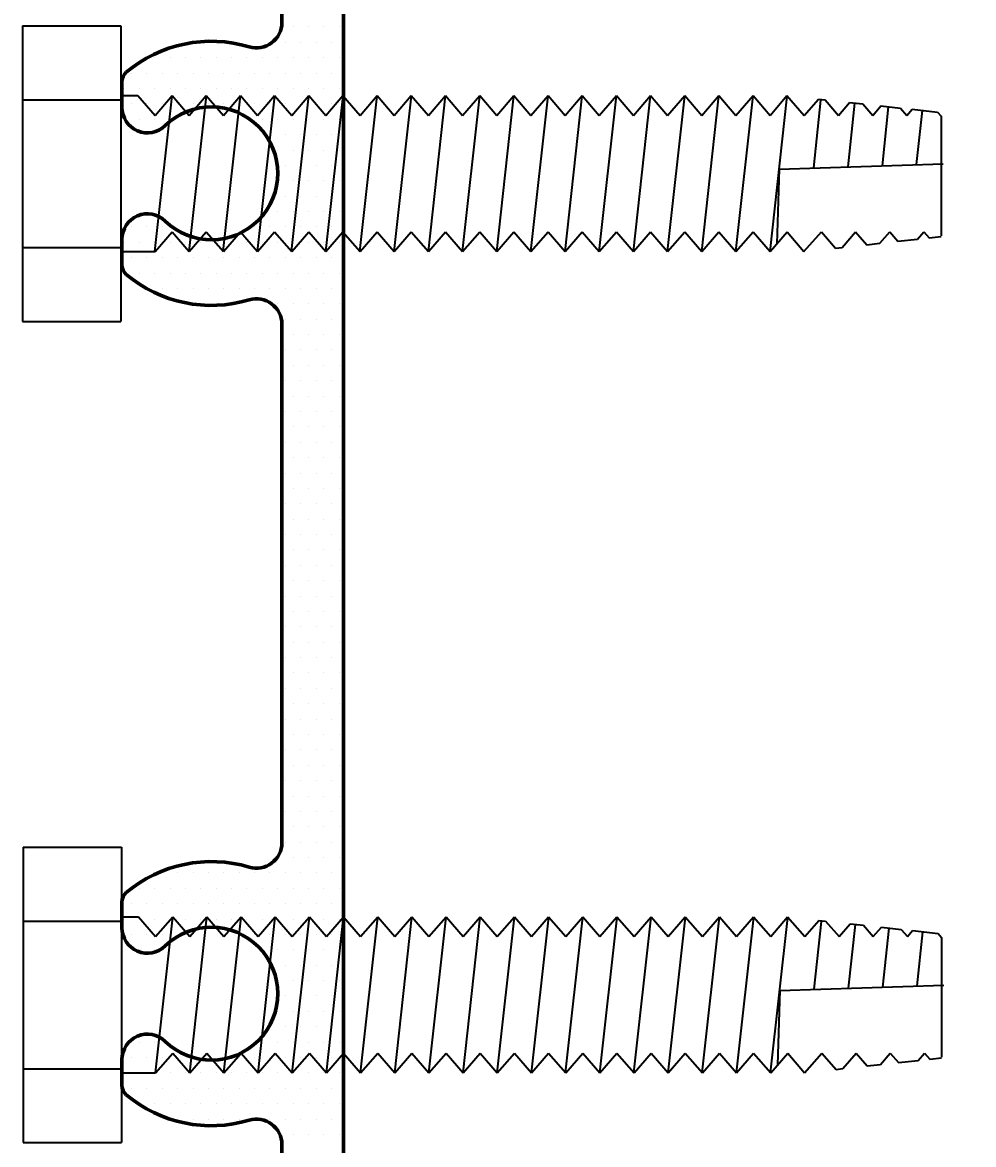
# Model space of a CAD drawing. Header units: inches. Extents: x 3.8 to 36.3, y 0.9 to 43.6.
# Drawn here: x 27.95 to 29.109, y 17.634 to 19.002 of the extents above; entities that cross this region are included whole.
import ezdxf

# ---------------------------------------------------------------- set-up
doc = ezdxf.new("R2010")
doc.units = ezdxf.units.IN
doc.header["$MEASUREMENT"] = 0
for name, color, linetype in [('R-ANNO-DIMS', 3, 'Continuous'), ('R-SWTS-DET1', 1, 'Continuous'), ('R-SWTS-PAT1', 5, 'Continuous')]:
    doc.layers.add(name, color=color, linetype=linetype)
doc.styles.add('SWTSTEXT', font='romans.shx')
doc.dimstyles.new('SWTSARCH', dxfattribs={"dimtxt": 0.25, "dimasz": 0.25, "dimexe": 0.179688, "dimexo": 0.0625, "dimgap": 0.125, "dimtad": 1, "dimtih": 1, "dimtoh": 1, "dimdec": 4, "dimzin": 4, "dimdsep": 46, "dimlunit": 4, "dimtxsty": 'SWTSTEXT', "dimcen": 0.1875, "dimdle": 0.179688, "dimclrd": 256, "dimclre": 256, "dimclrt": 256, "dimadec": 0, "dimazin": 1, "dimtfac": 1, "dimtdec": 4, "dimtofl": 0, "dimtmove": 0, "dimatfit": 3, "dimfxl": 0, "dimfrac": 2, "dimtolj": 1, "dimtzin": 4, "dimlwd": -1, "dimlwe": -1, "dimarcsym": 0})

# ---------------------------------------------------------------- blocks, each defined once
blk = doc.blocks.new('*D15')
at = {"layer": 'Defpoints', "color": 0}
for p in [(28.327, 19.6931), (30.0328, 19.6931), (28.327, 15.1931)]:
    blk.add_point(p, dxfattribs=at)
at = {"layer": 'R-ANNO-DIMS'}
for p, q in [((28.3895, 19.6931), (30.2125, 19.6931)), ((30.0328, 19.4431), (30.0328, 17.7586)), ((30.0328, 15.4431), (30.0328, 17.1276)), ((28.3895, 15.1931), (30.2125, 15.1931))]:
    blk.add_line(p, q, dxfattribs=at)
for points in [[(29.9912, 19.4431), (30.0745, 19.4431), (30.0328, 19.6931)], [(29.9912, 15.4431), (30.0745, 15.4431), (30.0328, 15.1931)]]:
    blk.add_solid(points, dxfattribs=at)
at = {"layer": 'R-ANNO-DIMS', "insert": (30.0328, 17.4431), "char_height": 0.25, "attachment_point": 5, "style": 'SWTSTEXT'}
blk.add_mtext('\\A1;4 1/2"', dxfattribs=at)

msp = doc.modelspace()

# ---------------------------------------------------------------- linework, layer by layer
at = {"layer": 'R-SWTS-DET1', "lineweight": 50}
for p, q in [((28.34102, 19.56666), (28.34102, 17.4583)), ((28.26602, 19.00202), (28.26602, 19.38232)), ((28.07099, 18.89845), (28.07099, 18.92979)), ((28.07099, 18.70636), (28.07099, 18.7377)), ((28.26602, 18.00202), (28.26602, 18.63413)), ((28.07099, 17.89845), (28.07099, 17.92979)), ((28.07099, 17.70636), (28.07099, 17.7377)), ((28.26602, 17.5483), (28.26602, 17.63413))]:
    msp.add_line(p, q, dxfattribs=at)
at = {"layer": 'R-SWTS-DET1'}
for p, q in [((27.94966, 18.9979), (28.06966, 18.9979)), ((27.94966, 18.9979), (27.94966, 18.63764)), ((28.06966, 18.9979), (28.06966, 18.63764)), ((27.94966, 18.90784), (28.06966, 18.90784)), ((28.06966, 18.91277), (28.09049, 18.91277)), ((28.09049, 18.91277), (28.11133, 18.88877)), ((28.11122, 18.72277), (28.13226, 18.91266)), ((28.11133, 18.88877), (28.13216, 18.91277)), ((28.13216, 18.91277), (28.153, 18.88877)), ((28.1529, 18.72288), (28.17393, 18.91266)), ((28.153, 18.88877), (28.17383, 18.91277)), ((28.17383, 18.91277), (28.19466, 18.88877)), ((28.19456, 18.72288), (28.21559, 18.91266)), ((28.19466, 18.88877), (28.2155, 18.91277)), ((28.2155, 18.91277), (28.23633, 18.88877)), ((28.23623, 18.72288), (28.25726, 18.91266)), ((28.23633, 18.88877), (28.25716, 18.91277)), ((28.25716, 18.91277), (28.278, 18.88877)), ((28.2779, 18.72288), (28.29893, 18.91266)), ((28.278, 18.88877), (28.29883, 18.91277)), ((28.29883, 18.91277), (28.31966, 18.88877)), ((28.31957, 18.72288), (28.3406, 18.91266)), ((28.31966, 18.88877), (28.3405, 18.91277)), ((28.3405, 18.91277), (28.36133, 18.88877)), ((28.36123, 18.72288), (28.38226, 18.91266)), ((28.36133, 18.88877), (28.38216, 18.91277)), ((28.38216, 18.91277), (28.403, 18.88877)), ((28.4029, 18.72288), (28.42393, 18.91266)), ((28.403, 18.88877), (28.42383, 18.91277)), ((28.42383, 18.91277), (28.44466, 18.88877)), ((28.44457, 18.72288), (28.4656, 18.91266)), ((28.44466, 18.88877), (28.4655, 18.91277)), ((28.4655, 18.91277), (28.48633, 18.88877)), ((28.48623, 18.72288), (28.50726, 18.91266)), ((28.48633, 18.88877), (28.50716, 18.91277)), ((28.50716, 18.91277), (28.528, 18.88877)), ((28.5279, 18.72288), (28.54893, 18.91266)), ((28.528, 18.88877), (28.54883, 18.91277)), ((28.54883, 18.91277), (28.56967, 18.88877)), ((28.56957, 18.72288), (28.5906, 18.91266)), ((28.56967, 18.88877), (28.5905, 18.91277)), ((28.5905, 18.91277), (28.61133, 18.88877)), ((28.61123, 18.72288), (28.63226, 18.91266)), ((28.61133, 18.88877), (28.63217, 18.91277)), ((28.63217, 18.91277), (28.653, 18.88877)), ((28.6529, 18.72288), (28.67393, 18.91266)), ((28.653, 18.88877), (28.67383, 18.91277)), ((28.67383, 18.91277), (28.69467, 18.88877)), ((28.69457, 18.72288), (28.7156, 18.91266)), ((28.69467, 18.88877), (28.7155, 18.91277)), ((28.7155, 18.91277), (28.73633, 18.88877)), ((28.73624, 18.72288), (28.75727, 18.91266)), ((28.73633, 18.88877), (28.75717, 18.91277)), ((28.75717, 18.91277), (28.778, 18.88877)), ((28.7779, 18.72288), (28.79893, 18.91266)), ((28.778, 18.88877), (28.79883, 18.91277)), ((28.79883, 18.91277), (28.81967, 18.88877)), ((28.81957, 18.72288), (28.8406, 18.91266)), ((28.81967, 18.88877), (28.8405, 18.91277)), ((28.8405, 18.91277), (28.86133, 18.88877)), ((28.86124, 18.72288), (28.88221, 18.91215)), ((28.86133, 18.88877), (28.88166, 18.91277)), ((28.88166, 18.91277), (28.903, 18.88877)), ((28.903, 18.88877), (28.92019, 18.90857)), ((28.91449, 18.82464), (28.92333, 18.90723)), ((28.92019, 18.90857), (28.92824, 18.90769)), ((28.92824, 18.90769), (28.94467, 18.88877)), ((28.94467, 18.88877), (28.95825, 18.90442)), ((28.95825, 18.90442), (28.97427, 18.90267)), ((28.95631, 18.82599), (28.96461, 18.90373)), ((28.97427, 18.90267), (28.98634, 18.88877)), ((28.98634, 18.88877), (28.99632, 18.90027)), ((28.99632, 18.90027), (29.02029, 18.89765)), ((28.99813, 18.82735), (29.00578, 18.89924)), ((29.02029, 18.89765), (29.028, 18.88877)), ((29.028, 18.88877), (29.03438, 18.89612)), ((29.03438, 18.89612), (29.06535, 18.89274)), ((29.03995, 18.8287), (29.04694, 18.89475)), ((29.06535, 18.89274), (29.06966, 18.88777)), ((29.06966, 18.88777), (29.06966, 18.742)), ((28.87241, 18.82328), (28.86963, 18.73233)), ((28.87241, 18.82328), (29.07241, 18.82975)), ((28.11133, 18.72277), (28.13216, 18.74677)), ((28.13216, 18.74677), (28.153, 18.72277)), ((28.153, 18.72277), (28.17383, 18.74677)), ((28.17383, 18.74677), (28.19466, 18.72277)), ((28.19466, 18.72277), (28.2155, 18.74677)), ((28.2155, 18.74677), (28.23633, 18.72277)), ((28.23633, 18.72277), (28.25716, 18.74677)), ((28.25716, 18.74677), (28.278, 18.72277)), ((28.278, 18.72277), (28.29883, 18.74677)), ((28.29883, 18.74677), (28.31966, 18.72277)), ((28.31966, 18.72277), (28.3405, 18.74677)), ((28.3405, 18.74677), (28.36133, 18.72277)), ((28.36133, 18.72277), (28.38216, 18.74677)), ((28.38216, 18.74677), (28.403, 18.72277)), ((28.403, 18.72277), (28.42383, 18.74677)), ((28.42383, 18.74677), (28.44466, 18.72277)), ((28.44466, 18.72277), (28.4655, 18.74677)), ((28.4655, 18.74677), (28.48633, 18.72277)), ((28.48633, 18.72277), (28.50716, 18.74677)), ((28.50716, 18.74677), (28.528, 18.72277)), ((28.528, 18.72277), (28.54883, 18.74677)), ((28.54883, 18.74677), (28.56967, 18.72277)), ((28.56967, 18.72277), (28.5905, 18.74677)), ((28.5905, 18.74677), (28.61133, 18.72277)), ((28.61133, 18.72277), (28.63217, 18.74677)), ((28.63217, 18.74677), (28.653, 18.72277)), ((28.653, 18.72277), (28.67383, 18.74677)), ((28.67383, 18.74677), (28.69467, 18.72277)), ((28.69467, 18.72277), (28.7155, 18.74677)), ((28.7155, 18.74677), (28.73633, 18.72277)), ((28.73633, 18.72277), (28.75717, 18.74677)), ((28.75717, 18.74677), (28.778, 18.72277)), ((28.778, 18.72277), (28.79883, 18.74677)), ((28.79883, 18.74677), (28.81967, 18.72277)), ((28.81967, 18.72277), (28.8405, 18.74677)), ((28.8405, 18.74677), (28.86133, 18.72277)), ((28.86133, 18.72277), (28.88217, 18.74677)), ((28.88217, 18.74677), (28.90249, 18.72277)), ((28.90249, 18.72277), (28.92383, 18.74677)), ((28.92383, 18.74677), (28.94102, 18.72697)), ((28.94908, 18.72785), (28.9655, 18.74677)), ((28.9655, 18.74677), (28.97909, 18.73112)), ((28.9951, 18.73287), (29.00717, 18.74677)), ((29.00717, 18.74677), (29.01715, 18.73527)), ((29.04112, 18.73789), (29.04884, 18.74677)), ((29.04884, 18.74677), (29.05521, 18.73942)), ((29.05521, 18.73942), (29.06966, 18.741)), ((27.94966, 18.7277), (28.06966, 18.7277)), ((28.94102, 18.72697), (28.94908, 18.72785)), ((28.97909, 18.73112), (28.9951, 18.73287)), ((29.01715, 18.73527), (29.04112, 18.73789)), ((28.06966, 18.72277), (28.11133, 18.72277)), ((27.94966, 18.63764), (28.06966, 18.63764)), ((27.95035, 17.99671), (27.95035, 17.63644)), ((27.95035, 17.99671), (28.07035, 17.99671)), ((28.07035, 17.99671), (28.07035, 17.63644)), ((27.95035, 17.90664), (28.07035, 17.90664)), ((28.07035, 17.91158), (28.09118, 17.91158)), ((28.09118, 17.91158), (28.11202, 17.88758)), ((28.11191, 17.72158), (28.13295, 17.91146)), ((28.11202, 17.88758), (28.13285, 17.91158)), ((28.13285, 17.91158), (28.15368, 17.88758)), ((28.15359, 17.72169), (28.17462, 17.91146)), ((28.15368, 17.88758), (28.17452, 17.91158)), ((28.17452, 17.91158), (28.19535, 17.88758)), ((28.19525, 17.72169), (28.21628, 17.91146)), ((28.19535, 17.88758), (28.21618, 17.91158)), ((28.21618, 17.91158), (28.23702, 17.88758)), ((28.23692, 17.72169), (28.25795, 17.91146)), ((28.23702, 17.88758), (28.25785, 17.91158)), ((28.25785, 17.91158), (28.27868, 17.88758)), ((28.27859, 17.72169), (28.29962, 17.91146)), ((28.27868, 17.88758), (28.29952, 17.91158)), ((28.29952, 17.91158), (28.32035, 17.88758)), ((28.32025, 17.72169), (28.34128, 17.91146)), ((28.32035, 17.88758), (28.34118, 17.91158)), ((28.34118, 17.91158), (28.36202, 17.88758)), ((28.36192, 17.72169), (28.38295, 17.91146)), ((28.36202, 17.88758), (28.38285, 17.91158)), ((28.38285, 17.91158), (28.40369, 17.88758)), ((28.40359, 17.72169), (28.42462, 17.91146)), ((28.40369, 17.88758), (28.42452, 17.91158)), ((28.42452, 17.91158), (28.44535, 17.88758)), ((28.44525, 17.72169), (28.46628, 17.91146)), ((28.44535, 17.88758), (28.46619, 17.91158)), ((28.46619, 17.91158), (28.48702, 17.88758)), ((28.48692, 17.72169), (28.50795, 17.91146)), ((28.48702, 17.88758), (28.50785, 17.91158)), ((28.50785, 17.91158), (28.52869, 17.88758)), ((28.52859, 17.72169), (28.54962, 17.91146)), ((28.52869, 17.88758), (28.54952, 17.91158)), ((28.54952, 17.91158), (28.57035, 17.88758)), ((28.57026, 17.72169), (28.59129, 17.91146)), ((28.57035, 17.88758), (28.59119, 17.91158)), ((28.59119, 17.91158), (28.61202, 17.88758)), ((28.61192, 17.72169), (28.63295, 17.91146)), ((28.61202, 17.88758), (28.63285, 17.91158)), ((28.63285, 17.91158), (28.65369, 17.88758)), ((28.65359, 17.72169), (28.67462, 17.91146)), ((28.65369, 17.88758), (28.67452, 17.91158)), ((28.67452, 17.91158), (28.69535, 17.88758)), ((28.69526, 17.72169), (28.71629, 17.91146)), ((28.69535, 17.88758), (28.71619, 17.91158)), ((28.71619, 17.91158), (28.73702, 17.88758)), ((28.73692, 17.72169), (28.75795, 17.91146)), ((28.73702, 17.88758), (28.75785, 17.91158)), ((28.75785, 17.91158), (28.77869, 17.88758)), ((28.77859, 17.72169), (28.79962, 17.91146)), ((28.77869, 17.88758), (28.79952, 17.91158)), ((28.79952, 17.91158), (28.82036, 17.88758)), ((28.82026, 17.72169), (28.84129, 17.91146)), ((28.82036, 17.88758), (28.84119, 17.91158)), ((28.84119, 17.91158), (28.86202, 17.88758)), ((28.86192, 17.72169), (28.8829, 17.91096)), ((28.86202, 17.88758), (28.88235, 17.91158)), ((28.88235, 17.91158), (28.90369, 17.88758)), ((28.90369, 17.88758), (28.92088, 17.90738)), ((28.91518, 17.82345), (28.92402, 17.90603)), ((28.92088, 17.90738), (28.92893, 17.9065)), ((28.92893, 17.9065), (28.94536, 17.88758)), ((28.94536, 17.88758), (28.95894, 17.90322)), ((28.957, 17.8248), (28.96529, 17.90253)), ((28.95894, 17.90322), (28.97496, 17.90148)), ((28.97496, 17.90148), (28.98702, 17.88758)), ((28.98702, 17.88758), (28.997, 17.89907)), ((28.997, 17.89907), (29.02098, 17.89646)), ((28.99882, 17.82616), (29.00646, 17.89804)), ((29.02098, 17.89646), (29.02869, 17.88758)), ((29.02869, 17.88758), (29.03507, 17.89492)), ((29.03507, 17.89492), (29.06604, 17.89155)), ((29.04063, 17.82751), (29.04763, 17.89355)), ((29.06604, 17.89155), (29.07035, 17.88658)), ((29.07035, 17.88658), (29.07035, 17.7408)), ((28.8731, 17.82208), (29.0731, 17.82856)), ((28.8731, 17.82208), (28.87032, 17.73113)), ((28.11202, 17.72158), (28.13285, 17.74558)), ((28.13285, 17.74558), (28.15368, 17.72158)), ((28.15368, 17.72158), (28.17452, 17.74558)), ((28.17452, 17.74558), (28.19535, 17.72158)), ((28.19535, 17.72158), (28.21618, 17.74558)), ((28.21618, 17.74558), (28.23702, 17.72158)), ((28.23702, 17.72158), (28.25785, 17.74558)), ((28.25785, 17.74558), (28.27868, 17.72158)), ((28.27868, 17.72158), (28.29952, 17.74558)), ((28.29952, 17.74558), (28.32035, 17.72158)), ((28.32035, 17.72158), (28.34118, 17.74558)), ((28.34118, 17.74558), (28.36202, 17.72158)), ((28.36202, 17.72158), (28.38285, 17.74558)), ((28.38285, 17.74558), (28.40369, 17.72158)), ((28.40369, 17.72158), (28.42452, 17.74558)), ((28.42452, 17.74558), (28.44535, 17.72158)), ((28.44535, 17.72158), (28.46619, 17.74558)), ((28.46619, 17.74558), (28.48702, 17.72158)), ((28.48702, 17.72158), (28.50785, 17.74558)), ((28.50785, 17.74558), (28.52869, 17.72158)), ((28.52869, 17.72158), (28.54952, 17.74558)), ((28.54952, 17.74558), (28.57035, 17.72158)), ((28.57035, 17.72158), (28.59119, 17.74558)), ((28.59119, 17.74558), (28.61202, 17.72158)), ((28.61202, 17.72158), (28.63285, 17.74558)), ((28.63285, 17.74558), (28.65369, 17.72158)), ((28.65369, 17.72158), (28.67452, 17.74558)), ((28.67452, 17.74558), (28.69535, 17.72158)), ((28.69535, 17.72158), (28.71619, 17.74558)), ((28.71619, 17.74558), (28.73702, 17.72158)), ((28.73702, 17.72158), (28.75785, 17.74558)), ((28.75785, 17.74558), (28.77869, 17.72158)), ((28.77869, 17.72158), (28.79952, 17.74558)), ((28.79952, 17.74558), (28.82036, 17.72158)), ((28.82036, 17.72158), (28.84119, 17.74558)), ((28.84119, 17.74558), (28.86202, 17.72158)), ((28.86202, 17.72158), (28.88286, 17.74558)), ((28.88286, 17.74558), (28.90318, 17.72158)), ((28.90318, 17.72158), (28.92452, 17.74558)), ((28.92452, 17.74558), (28.94171, 17.72578)), ((28.94977, 17.72666), (28.96619, 17.74558)), ((28.96619, 17.74558), (28.97977, 17.72993)), ((28.99579, 17.73167), (29.00786, 17.74558)), ((29.00786, 17.74558), (29.01784, 17.73408)), ((29.04181, 17.73669), (29.04952, 17.74558)), ((29.04952, 17.74558), (29.0559, 17.73823)), ((28.97977, 17.72993), (28.99579, 17.73167)), ((29.01784, 17.73408), (29.04181, 17.73669)), ((29.0559, 17.73823), (29.07035, 17.7398)), ((27.95035, 17.72651), (28.07035, 17.72651)), ((28.07035, 17.72158), (28.11202, 17.72158)), ((28.94171, 17.72578), (28.94977, 17.72666)), ((27.95035, 17.63644), (28.07035, 17.63644))]:
    msp.add_line(p, q, dxfattribs=at)
at = {"layer": 'R-SWTS-DET1', "lineweight": 50}
for centre, radius, start, end in [((28.23502, 19.00202), 0.031, 253.34504, 0), ((28.17999, 18.81808), 0.161, 73.34504, 130.07843), ((28.08599, 18.92979), 0.015, 130.07843, 180), ((28.10199, 18.89845), 0.031, 180, 314.14117), ((28.17999, 18.81808), 0.081, 225.85883, 134.14117), ((28.10199, 18.7377), 0.031, 45.85883, 180), ((28.08599, 18.70636), 0.015, 180, 229.92157), ((28.17999, 18.81808), 0.161, 229.92157, 286.65496), ((28.23502, 18.63413), 0.031, 0, 106.65496), ((28.23502, 18.00202), 0.031, 253.34504, 0), ((28.17999, 17.81808), 0.161, 73.34504, 130.07843), ((28.08599, 17.92979), 0.015, 130.07843, 180), ((28.10199, 17.89845), 0.031, 180, 314.14117), ((28.17999, 17.81808), 0.081, 225.85883, 134.14117), ((28.10199, 17.7377), 0.031, 45.85883, 180), ((28.08599, 17.70636), 0.015, 180, 229.92157), ((28.17999, 17.81808), 0.161, 229.92157, 286.65496), ((28.23502, 17.63413), 0.031, 0, 106.65496)]:
    msp.add_arc(centre, radius, start, end, dxfattribs=at)
at = {"layer": 'R-SWTS-PAT1'}
for p, q in [((28.2796, 18.9965), (28.2796, 18.9965)), ((28.29835, 18.9965), (28.29835, 18.9965)), ((28.3171, 18.9965), (28.3171, 18.9965)), ((28.33585, 18.9965), (28.33585, 18.9965)), ((28.17648, 18.97775), (28.17648, 18.97775)), ((28.19523, 18.97775), (28.19523, 18.97775)), ((28.27023, 18.97775), (28.27023, 18.97775)), ((28.28898, 18.97775), (28.28898, 18.97775)), ((28.30773, 18.97775), (28.30773, 18.97775)), ((28.32648, 18.97775), (28.32648, 18.97775)), ((28.11085, 18.959), (28.11085, 18.959)), ((28.1296, 18.959), (28.1296, 18.959)), ((28.14835, 18.959), (28.14835, 18.959)), ((28.1671, 18.959), (28.1671, 18.959)), ((28.18585, 18.959), (28.18585, 18.959)), ((28.2046, 18.959), (28.2046, 18.959)), ((28.22335, 18.959), (28.22335, 18.959)), ((28.2421, 18.959), (28.2421, 18.959)), ((28.26085, 18.959), (28.26085, 18.959)), ((28.2796, 18.959), (28.2796, 18.959)), ((28.29835, 18.959), (28.29835, 18.959)), ((28.3171, 18.959), (28.3171, 18.959)), ((28.33585, 18.959), (28.33585, 18.959)), ((28.08273, 18.94025), (28.08273, 18.94025)), ((28.10148, 18.94025), (28.10148, 18.94025)), ((28.12023, 18.94025), (28.12023, 18.94025)), ((28.13898, 18.94025), (28.13898, 18.94025)), ((28.15773, 18.94025), (28.15773, 18.94025)), ((28.17648, 18.94025), (28.17648, 18.94025)), ((28.19523, 18.94025), (28.19523, 18.94025)), ((28.21398, 18.94025), (28.21398, 18.94025)), ((28.23273, 18.94025), (28.23273, 18.94025)), ((28.25148, 18.94025), (28.25148, 18.94025)), ((28.27023, 18.94025), (28.27023, 18.94025)), ((28.28898, 18.94025), (28.28898, 18.94025)), ((28.30773, 18.94025), (28.30773, 18.94025)), ((28.32648, 18.94025), (28.32648, 18.94025)), ((28.07335, 18.9215), (28.07335, 18.9215)), ((28.0921, 18.9215), (28.0921, 18.9215)), ((28.11085, 18.9215), (28.11085, 18.9215)), ((28.1296, 18.9215), (28.1296, 18.9215)), ((28.14835, 18.9215), (28.14835, 18.9215)), ((28.1671, 18.9215), (28.1671, 18.9215)), ((28.18585, 18.9215), (28.18585, 18.9215)), ((28.2046, 18.9215), (28.2046, 18.9215)), ((28.22335, 18.9215), (28.22335, 18.9215)), ((28.2421, 18.9215), (28.2421, 18.9215)), ((28.26085, 18.9215), (28.26085, 18.9215)), ((28.2796, 18.9215), (28.2796, 18.9215)), ((28.29835, 18.9215), (28.29835, 18.9215)), ((28.3171, 18.9215), (28.3171, 18.9215)), ((28.33585, 18.9215), (28.33585, 18.9215)), ((28.08273, 18.90275), (28.08273, 18.90275)), ((28.10148, 18.90275), (28.10148, 18.90275)), ((28.12023, 18.90275), (28.12023, 18.90275)), ((28.13898, 18.90275), (28.13898, 18.90275)), ((28.15773, 18.90275), (28.15773, 18.90275)), ((28.17648, 18.90275), (28.17648, 18.90275)), ((28.19523, 18.90275), (28.19523, 18.90275)), ((28.21398, 18.90275), (28.21398, 18.90275)), ((28.23273, 18.90275), (28.23273, 18.90275)), ((28.25148, 18.90275), (28.25148, 18.90275)), ((28.27023, 18.90275), (28.27023, 18.90275)), ((28.28898, 18.90275), (28.28898, 18.90275)), ((28.30773, 18.90275), (28.30773, 18.90275)), ((28.32648, 18.90275), (28.32648, 18.90275)), ((28.0921, 18.884), (28.0921, 18.884)), ((28.11085, 18.884), (28.11085, 18.884)), ((28.1296, 18.884), (28.1296, 18.884)), ((28.2421, 18.884), (28.2421, 18.884)), ((28.26085, 18.884), (28.26085, 18.884)), ((28.2796, 18.884), (28.2796, 18.884)), ((28.29835, 18.884), (28.29835, 18.884)), ((28.3171, 18.884), (28.3171, 18.884)), ((28.33585, 18.884), (28.33585, 18.884)), ((28.25148, 18.86525), (28.25148, 18.86525)), ((28.27023, 18.86525), (28.27023, 18.86525)), ((28.28898, 18.86525), (28.28898, 18.86525)), ((28.30773, 18.86525), (28.30773, 18.86525)), ((28.32648, 18.86525), (28.32648, 18.86525)), ((28.26085, 18.8465), (28.26085, 18.8465)), ((28.2796, 18.8465), (28.2796, 18.8465)), ((28.29835, 18.8465), (28.29835, 18.8465)), ((28.3171, 18.8465), (28.3171, 18.8465)), ((28.33585, 18.8465), (28.33585, 18.8465)), ((28.27023, 18.82775), (28.27023, 18.82775)), ((28.28898, 18.82775), (28.28898, 18.82775)), ((28.30773, 18.82775), (28.30773, 18.82775)), ((28.32648, 18.82775), (28.32648, 18.82775)), ((28.26085, 18.809), (28.26085, 18.809)), ((28.2796, 18.809), (28.2796, 18.809)), ((28.29835, 18.809), (28.29835, 18.809)), ((28.3171, 18.809), (28.3171, 18.809)), ((28.33585, 18.809), (28.33585, 18.809)), ((28.27023, 18.79025), (28.27023, 18.79025)), ((28.28898, 18.79025), (28.28898, 18.79025)), ((28.30773, 18.79025), (28.30773, 18.79025)), ((28.32648, 18.79025), (28.32648, 18.79025)), ((28.26085, 18.7715), (28.26085, 18.7715)), ((28.2796, 18.7715), (28.2796, 18.7715)), ((28.29835, 18.7715), (28.29835, 18.7715)), ((28.3171, 18.7715), (28.3171, 18.7715)), ((28.33585, 18.7715), (28.33585, 18.7715)), ((28.08273, 18.75275), (28.08273, 18.75275)), ((28.10148, 18.75275), (28.10148, 18.75275)), ((28.12023, 18.75275), (28.12023, 18.75275)), ((28.23273, 18.75275), (28.23273, 18.75275)), ((28.25148, 18.75275), (28.25148, 18.75275)), ((28.27023, 18.75275), (28.27023, 18.75275)), ((28.28898, 18.75275), (28.28898, 18.75275)), ((28.30773, 18.75275), (28.30773, 18.75275)), ((28.32648, 18.75275), (28.32648, 18.75275)), ((28.07335, 18.734), (28.07335, 18.734)), ((28.0921, 18.734), (28.0921, 18.734)), ((28.11085, 18.734), (28.11085, 18.734)), ((28.1296, 18.734), (28.1296, 18.734)), ((28.14835, 18.734), (28.14835, 18.734)), ((28.1671, 18.734), (28.1671, 18.734)), ((28.18585, 18.734), (28.18585, 18.734)), ((28.2046, 18.734), (28.2046, 18.734)), ((28.22335, 18.734), (28.22335, 18.734)), ((28.2421, 18.734), (28.2421, 18.734)), ((28.26085, 18.734), (28.26085, 18.734)), ((28.2796, 18.734), (28.2796, 18.734)), ((28.29835, 18.734), (28.29835, 18.734)), ((28.3171, 18.734), (28.3171, 18.734)), ((28.33585, 18.734), (28.33585, 18.734)), ((28.08273, 18.71525), (28.08273, 18.71525)), ((28.10148, 18.71525), (28.10148, 18.71525)), ((28.12023, 18.71525), (28.12023, 18.71525)), ((28.13898, 18.71525), (28.13898, 18.71525)), ((28.15773, 18.71525), (28.15773, 18.71525)), ((28.17648, 18.71525), (28.17648, 18.71525)), ((28.19523, 18.71525), (28.19523, 18.71525)), ((28.21398, 18.71525), (28.21398, 18.71525)), ((28.23273, 18.71525), (28.23273, 18.71525)), ((28.25148, 18.71525), (28.25148, 18.71525)), ((28.27023, 18.71525), (28.27023, 18.71525)), ((28.28898, 18.71525), (28.28898, 18.71525)), ((28.30773, 18.71525), (28.30773, 18.71525)), ((28.32648, 18.71525), (28.32648, 18.71525)), ((28.0921, 18.6965), (28.0921, 18.6965)), ((28.11085, 18.6965), (28.11085, 18.6965)), ((28.1296, 18.6965), (28.1296, 18.6965)), ((28.14835, 18.6965), (28.14835, 18.6965)), ((28.1671, 18.6965), (28.1671, 18.6965)), ((28.18585, 18.6965), (28.18585, 18.6965)), ((28.2046, 18.6965), (28.2046, 18.6965)), ((28.22335, 18.6965), (28.22335, 18.6965)), ((28.2421, 18.6965), (28.2421, 18.6965)), ((28.26085, 18.6965), (28.26085, 18.6965)), ((28.2796, 18.6965), (28.2796, 18.6965)), ((28.29835, 18.6965), (28.29835, 18.6965)), ((28.3171, 18.6965), (28.3171, 18.6965)), ((28.33585, 18.6965), (28.33585, 18.6965)), ((28.10148, 18.67775), (28.10148, 18.67775)), ((28.12023, 18.67775), (28.12023, 18.67775)), ((28.13898, 18.67775), (28.13898, 18.67775)), ((28.15773, 18.67775), (28.15773, 18.67775)), ((28.17648, 18.67775), (28.17648, 18.67775)), ((28.19523, 18.67775), (28.19523, 18.67775)), ((28.21398, 18.67775), (28.21398, 18.67775)), ((28.23273, 18.67775), (28.23273, 18.67775)), ((28.25148, 18.67775), (28.25148, 18.67775)), ((28.27023, 18.67775), (28.27023, 18.67775)), ((28.28898, 18.67775), (28.28898, 18.67775)), ((28.30773, 18.67775), (28.30773, 18.67775)), ((28.32648, 18.67775), (28.32648, 18.67775)), ((28.1671, 18.659), (28.1671, 18.659)), ((28.18585, 18.659), (28.18585, 18.659)), ((28.2046, 18.659), (28.2046, 18.659)), ((28.26085, 18.659), (28.26085, 18.659)), ((28.2796, 18.659), (28.2796, 18.659)), ((28.29835, 18.659), (28.29835, 18.659)), ((28.3171, 18.659), (28.3171, 18.659)), ((28.33585, 18.659), (28.33585, 18.659)), ((28.27023, 18.64025), (28.27023, 18.64025)), ((28.28898, 18.64025), (28.28898, 18.64025)), ((28.30773, 18.64025), (28.30773, 18.64025)), ((28.32648, 18.64025), (28.32648, 18.64025)), ((28.2796, 18.6215), (28.2796, 18.6215)), ((28.29835, 18.6215), (28.29835, 18.6215)), ((28.3171, 18.6215), (28.3171, 18.6215)), ((28.33585, 18.6215), (28.33585, 18.6215)), ((28.27023, 18.60275), (28.27023, 18.60275)), ((28.28898, 18.60275), (28.28898, 18.60275)), ((28.30773, 18.60275), (28.30773, 18.60275)), ((28.32648, 18.60275), (28.32648, 18.60275)), ((28.2796, 18.584), (28.2796, 18.584)), ((28.29835, 18.584), (28.29835, 18.584)), ((28.3171, 18.584), (28.3171, 18.584)), ((28.33585, 18.584), (28.33585, 18.584)), ((28.27023, 18.56525), (28.27023, 18.56525)), ((28.28898, 18.56525), (28.28898, 18.56525)), ((28.30773, 18.56525), (28.30773, 18.56525)), ((28.32648, 18.56525), (28.32648, 18.56525)), ((28.2796, 18.5465), (28.2796, 18.5465)), ((28.29835, 18.5465), (28.29835, 18.5465)), ((28.3171, 18.5465), (28.3171, 18.5465)), ((28.33585, 18.5465), (28.33585, 18.5465)), ((28.27023, 18.52775), (28.27023, 18.52775)), ((28.28898, 18.52775), (28.28898, 18.52775)), ((28.30773, 18.52775), (28.30773, 18.52775)), ((28.32648, 18.52775), (28.32648, 18.52775)), ((28.2796, 18.509), (28.2796, 18.509)), ((28.29835, 18.509), (28.29835, 18.509)), ((28.3171, 18.509), (28.3171, 18.509)), ((28.33585, 18.509), (28.33585, 18.509)), ((28.27023, 18.49025), (28.27023, 18.49025)), ((28.28898, 18.49025), (28.28898, 18.49025)), ((28.30773, 18.49025), (28.30773, 18.49025)), ((28.32648, 18.49025), (28.32648, 18.49025)), ((28.2796, 18.4715), (28.2796, 18.4715)), ((28.29835, 18.4715), (28.29835, 18.4715)), ((28.3171, 18.4715), (28.3171, 18.4715)), ((28.33585, 18.4715), (28.33585, 18.4715)), ((28.27023, 18.45275), (28.27023, 18.45275)), ((28.28898, 18.45275), (28.28898, 18.45275)), ((28.30773, 18.45275), (28.30773, 18.45275)), ((28.32648, 18.45275), (28.32648, 18.45275)), ((28.2796, 18.434), (28.2796, 18.434)), ((28.29835, 18.434), (28.29835, 18.434)), ((28.3171, 18.434), (28.3171, 18.434)), ((28.33585, 18.434), (28.33585, 18.434)), ((28.27023, 18.41525), (28.27023, 18.41525)), ((28.28898, 18.41525), (28.28898, 18.41525)), ((28.30773, 18.41525), (28.30773, 18.41525)), ((28.32648, 18.41525), (28.32648, 18.41525)), ((28.2796, 18.3965), (28.2796, 18.3965)), ((28.29835, 18.3965), (28.29835, 18.3965)), ((28.3171, 18.3965), (28.3171, 18.3965)), ((28.33585, 18.3965), (28.33585, 18.3965)), ((28.27023, 18.37775), (28.27023, 18.37775)), ((28.28898, 18.37775), (28.28898, 18.37775)), ((28.30773, 18.37775), (28.30773, 18.37775)), ((28.32648, 18.37775), (28.32648, 18.37775)), ((28.2796, 18.359), (28.2796, 18.359)), ((28.29835, 18.359), (28.29835, 18.359)), ((28.3171, 18.359), (28.3171, 18.359)), ((28.33585, 18.359), (28.33585, 18.359)), ((28.27023, 18.34025), (28.27023, 18.34025)), ((28.28898, 18.34025), (28.28898, 18.34025)), ((28.30773, 18.34025), (28.30773, 18.34025)), ((28.32648, 18.34025), (28.32648, 18.34025)), ((28.2796, 18.3215), (28.2796, 18.3215)), ((28.29835, 18.3215), (28.29835, 18.3215)), ((28.3171, 18.3215), (28.3171, 18.3215)), ((28.33585, 18.3215), (28.33585, 18.3215)), ((28.27023, 18.30275), (28.27023, 18.30275)), ((28.28898, 18.30275), (28.28898, 18.30275)), ((28.30773, 18.30275), (28.30773, 18.30275)), ((28.32648, 18.30275), (28.32648, 18.30275)), ((28.2796, 18.284), (28.2796, 18.284)), ((28.29835, 18.284), (28.29835, 18.284)), ((28.3171, 18.284), (28.3171, 18.284)), ((28.33585, 18.284), (28.33585, 18.284)), ((28.27023, 18.26525), (28.27023, 18.26525)), ((28.28898, 18.26525), (28.28898, 18.26525)), ((28.30773, 18.26525), (28.30773, 18.26525)), ((28.32648, 18.26525), (28.32648, 18.26525)), ((28.2796, 18.2465), (28.2796, 18.2465)), ((28.29835, 18.2465), (28.29835, 18.2465)), ((28.3171, 18.2465), (28.3171, 18.2465)), ((28.33585, 18.2465), (28.33585, 18.2465)), ((28.27023, 18.22775), (28.27023, 18.22775)), ((28.28898, 18.22775), (28.28898, 18.22775)), ((28.30773, 18.22775), (28.30773, 18.22775)), ((28.32648, 18.22775), (28.32648, 18.22775)), ((28.2796, 18.209), (28.2796, 18.209)), ((28.29835, 18.209), (28.29835, 18.209)), ((28.3171, 18.209), (28.3171, 18.209)), ((28.33585, 18.209), (28.33585, 18.209)), ((28.27023, 18.19025), (28.27023, 18.19025)), ((28.28898, 18.19025), (28.28898, 18.19025)), ((28.30773, 18.19025), (28.30773, 18.19025)), ((28.32648, 18.19025), (28.32648, 18.19025)), ((28.2796, 18.1715), (28.2796, 18.1715)), ((28.29835, 18.1715), (28.29835, 18.1715)), ((28.3171, 18.1715), (28.3171, 18.1715)), ((28.33585, 18.1715), (28.33585, 18.1715)), ((28.27023, 18.15275), (28.27023, 18.15275)), ((28.28898, 18.15275), (28.28898, 18.15275)), ((28.30773, 18.15275), (28.30773, 18.15275)), ((28.32648, 18.15275), (28.32648, 18.15275)), ((28.2796, 18.134), (28.2796, 18.134)), ((28.29835, 18.134), (28.29835, 18.134)), ((28.3171, 18.134), (28.3171, 18.134)), ((28.33585, 18.134), (28.33585, 18.134)), ((28.27023, 18.11525), (28.27023, 18.11525)), ((28.28898, 18.11525), (28.28898, 18.11525)), ((28.30773, 18.11525), (28.30773, 18.11525)), ((28.32648, 18.11525), (28.32648, 18.11525)), ((28.2796, 18.0965), (28.2796, 18.0965)), ((28.29835, 18.0965), (28.29835, 18.0965)), ((28.3171, 18.0965), (28.3171, 18.0965)), ((28.33585, 18.0965), (28.33585, 18.0965)), ((28.27023, 18.07775), (28.27023, 18.07775)), ((28.28898, 18.07775), (28.28898, 18.07775)), ((28.30773, 18.07775), (28.30773, 18.07775)), ((28.32648, 18.07775), (28.32648, 18.07775)), ((28.2796, 18.059), (28.2796, 18.059)), ((28.29835, 18.059), (28.29835, 18.059)), ((28.3171, 18.059), (28.3171, 18.059)), ((28.33585, 18.059), (28.33585, 18.059)), ((28.27023, 18.04025), (28.27023, 18.04025)), ((28.28898, 18.04025), (28.28898, 18.04025)), ((28.30773, 18.04025), (28.30773, 18.04025)), ((28.32648, 18.04025), (28.32648, 18.04025)), ((28.2796, 18.0215), (28.2796, 18.0215)), ((28.29835, 18.0215), (28.29835, 18.0215)), ((28.3171, 18.0215), (28.3171, 18.0215)), ((28.33585, 18.0215), (28.33585, 18.0215)), ((28.27023, 18.00275), (28.27023, 18.00275)), ((28.28898, 18.00275), (28.28898, 18.00275)), ((28.30773, 18.00275), (28.30773, 18.00275)), ((28.32648, 18.00275), (28.32648, 18.00275)), ((28.26085, 17.984), (28.26085, 17.984)), ((28.2796, 17.984), (28.2796, 17.984)), ((28.29835, 17.984), (28.29835, 17.984)), ((28.3171, 17.984), (28.3171, 17.984)), ((28.33585, 17.984), (28.33585, 17.984)), ((28.12023, 17.96525), (28.12023, 17.96525)), ((28.13898, 17.96525), (28.13898, 17.96525)), ((28.15773, 17.96525), (28.15773, 17.96525)), ((28.17648, 17.96525), (28.17648, 17.96525)), ((28.19523, 17.96525), (28.19523, 17.96525)), ((28.21398, 17.96525), (28.21398, 17.96525)), ((28.23273, 17.96525), (28.23273, 17.96525)), ((28.25148, 17.96525), (28.25148, 17.96525)), ((28.27023, 17.96525), (28.27023, 17.96525)), ((28.28898, 17.96525), (28.28898, 17.96525)), ((28.30773, 17.96525), (28.30773, 17.96525)), ((28.32648, 17.96525), (28.32648, 17.96525)), ((28.0921, 17.9465), (28.0921, 17.9465)), ((28.11085, 17.9465), (28.11085, 17.9465)), ((28.1296, 17.9465), (28.1296, 17.9465)), ((28.14835, 17.9465), (28.14835, 17.9465)), ((28.1671, 17.9465), (28.1671, 17.9465)), ((28.18585, 17.9465), (28.18585, 17.9465)), ((28.2046, 17.9465), (28.2046, 17.9465)), ((28.22335, 17.9465), (28.22335, 17.9465)), ((28.2421, 17.9465), (28.2421, 17.9465)), ((28.26085, 17.9465), (28.26085, 17.9465)), ((28.2796, 17.9465), (28.2796, 17.9465)), ((28.29835, 17.9465), (28.29835, 17.9465)), ((28.3171, 17.9465), (28.3171, 17.9465)), ((28.33585, 17.9465), (28.33585, 17.9465)), ((28.08273, 17.92775), (28.08273, 17.92775)), ((28.10148, 17.92775), (28.10148, 17.92775)), ((28.12023, 17.92775), (28.12023, 17.92775)), ((28.13898, 17.92775), (28.13898, 17.92775)), ((28.15773, 17.92775), (28.15773, 17.92775)), ((28.17648, 17.92775), (28.17648, 17.92775)), ((28.19523, 17.92775), (28.19523, 17.92775)), ((28.21398, 17.92775), (28.21398, 17.92775)), ((28.23273, 17.92775), (28.23273, 17.92775)), ((28.25148, 17.92775), (28.25148, 17.92775)), ((28.27023, 17.92775), (28.27023, 17.92775)), ((28.28898, 17.92775), (28.28898, 17.92775)), ((28.30773, 17.92775), (28.30773, 17.92775)), ((28.32648, 17.92775), (28.32648, 17.92775)), ((28.07335, 17.909), (28.07335, 17.909)), ((28.0921, 17.909), (28.0921, 17.909)), ((28.11085, 17.909), (28.11085, 17.909)), ((28.1296, 17.909), (28.1296, 17.909)), ((28.14835, 17.909), (28.14835, 17.909)), ((28.1671, 17.909), (28.1671, 17.909)), ((28.18585, 17.909), (28.18585, 17.909)), ((28.2046, 17.909), (28.2046, 17.909)), ((28.22335, 17.909), (28.22335, 17.909)), ((28.2421, 17.909), (28.2421, 17.909)), ((28.26085, 17.909), (28.26085, 17.909)), ((28.2796, 17.909), (28.2796, 17.909)), ((28.29835, 17.909), (28.29835, 17.909)), ((28.3171, 17.909), (28.3171, 17.909)), ((28.33585, 17.909), (28.33585, 17.909)), ((28.08273, 17.89025), (28.08273, 17.89025)), ((28.10148, 17.89025), (28.10148, 17.89025)), ((28.12023, 17.89025), (28.12023, 17.89025)), ((28.13898, 17.89025), (28.13898, 17.89025)), ((28.23273, 17.89025), (28.23273, 17.89025)), ((28.25148, 17.89025), (28.25148, 17.89025)), ((28.27023, 17.89025), (28.27023, 17.89025)), ((28.28898, 17.89025), (28.28898, 17.89025)), ((28.30773, 17.89025), (28.30773, 17.89025)), ((28.32648, 17.89025), (28.32648, 17.89025)), ((28.0921, 17.8715), (28.0921, 17.8715)), ((28.11085, 17.8715), (28.11085, 17.8715)), ((28.2421, 17.8715), (28.2421, 17.8715)), ((28.26085, 17.8715), (28.26085, 17.8715)), ((28.2796, 17.8715), (28.2796, 17.8715)), ((28.29835, 17.8715), (28.29835, 17.8715)), ((28.3171, 17.8715), (28.3171, 17.8715)), ((28.33585, 17.8715), (28.33585, 17.8715)), ((28.27023, 17.85275), (28.27023, 17.85275)), ((28.28898, 17.85275), (28.28898, 17.85275)), ((28.30773, 17.85275), (28.30773, 17.85275)), ((28.32648, 17.85275), (28.32648, 17.85275)), ((28.26085, 17.834), (28.26085, 17.834)), ((28.2796, 17.834), (28.2796, 17.834)), ((28.29835, 17.834), (28.29835, 17.834)), ((28.3171, 17.834), (28.3171, 17.834)), ((28.33585, 17.834), (28.33585, 17.834)), ((28.27023, 17.81525), (28.27023, 17.81525)), ((28.28898, 17.81525), (28.28898, 17.81525)), ((28.30773, 17.81525), (28.30773, 17.81525)), ((28.32648, 17.81525), (28.32648, 17.81525)), ((28.26085, 17.7965), (28.26085, 17.7965)), ((28.2796, 17.7965), (28.2796, 17.7965)), ((28.29835, 17.7965), (28.29835, 17.7965)), ((28.3171, 17.7965), (28.3171, 17.7965)), ((28.33585, 17.7965), (28.33585, 17.7965)), ((28.25148, 17.77775), (28.25148, 17.77775)), ((28.27023, 17.77775), (28.27023, 17.77775)), ((28.28898, 17.77775), (28.28898, 17.77775)), ((28.30773, 17.77775), (28.30773, 17.77775)), ((28.32648, 17.77775), (28.32648, 17.77775)), ((28.0921, 17.759), (28.0921, 17.759)), ((28.11085, 17.759), (28.11085, 17.759)), ((28.2421, 17.759), (28.2421, 17.759)), ((28.26085, 17.759), (28.26085, 17.759)), ((28.2796, 17.759), (28.2796, 17.759)), ((28.29835, 17.759), (28.29835, 17.759)), ((28.3171, 17.759), (28.3171, 17.759)), ((28.33585, 17.759), (28.33585, 17.759)), ((28.08273, 17.74025), (28.08273, 17.74025)), ((28.10148, 17.74025), (28.10148, 17.74025)), ((28.12023, 17.74025), (28.12023, 17.74025)), ((28.13898, 17.74025), (28.13898, 17.74025)), ((28.21398, 17.74025), (28.21398, 17.74025)), ((28.23273, 17.74025), (28.23273, 17.74025)), ((28.25148, 17.74025), (28.25148, 17.74025)), ((28.27023, 17.74025), (28.27023, 17.74025)), ((28.28898, 17.74025), (28.28898, 17.74025)), ((28.30773, 17.74025), (28.30773, 17.74025)), ((28.32648, 17.74025), (28.32648, 17.74025)), ((28.07335, 17.7215), (28.07335, 17.7215)), ((28.0921, 17.7215), (28.0921, 17.7215)), ((28.11085, 17.7215), (28.11085, 17.7215)), ((28.1296, 17.7215), (28.1296, 17.7215)), ((28.14835, 17.7215), (28.14835, 17.7215)), ((28.1671, 17.7215), (28.1671, 17.7215)), ((28.18585, 17.7215), (28.18585, 17.7215)), ((28.2046, 17.7215), (28.2046, 17.7215)), ((28.22335, 17.7215), (28.22335, 17.7215)), ((28.2421, 17.7215), (28.2421, 17.7215)), ((28.26085, 17.7215), (28.26085, 17.7215)), ((28.2796, 17.7215), (28.2796, 17.7215)), ((28.29835, 17.7215), (28.29835, 17.7215)), ((28.3171, 17.7215), (28.3171, 17.7215)), ((28.33585, 17.7215), (28.33585, 17.7215)), ((28.08273, 17.70275), (28.08273, 17.70275)), ((28.10148, 17.70275), (28.10148, 17.70275)), ((28.12023, 17.70275), (28.12023, 17.70275)), ((28.13898, 17.70275), (28.13898, 17.70275)), ((28.15773, 17.70275), (28.15773, 17.70275)), ((28.17648, 17.70275), (28.17648, 17.70275)), ((28.19523, 17.70275), (28.19523, 17.70275)), ((28.21398, 17.70275), (28.21398, 17.70275)), ((28.23273, 17.70275), (28.23273, 17.70275)), ((28.25148, 17.70275), (28.25148, 17.70275)), ((28.27023, 17.70275), (28.27023, 17.70275)), ((28.28898, 17.70275), (28.28898, 17.70275)), ((28.30773, 17.70275), (28.30773, 17.70275)), ((28.32648, 17.70275), (28.32648, 17.70275)), ((28.0921, 17.684), (28.0921, 17.684)), ((28.11085, 17.684), (28.11085, 17.684)), ((28.1296, 17.684), (28.1296, 17.684)), ((28.14835, 17.684), (28.14835, 17.684)), ((28.1671, 17.684), (28.1671, 17.684)), ((28.18585, 17.684), (28.18585, 17.684)), ((28.2046, 17.684), (28.2046, 17.684)), ((28.22335, 17.684), (28.22335, 17.684)), ((28.2421, 17.684), (28.2421, 17.684)), ((28.26085, 17.684), (28.26085, 17.684)), ((28.2796, 17.684), (28.2796, 17.684)), ((28.29835, 17.684), (28.29835, 17.684)), ((28.3171, 17.684), (28.3171, 17.684)), ((28.33585, 17.684), (28.33585, 17.684)), ((28.13898, 17.66525), (28.13898, 17.66525)), ((28.15773, 17.66525), (28.15773, 17.66525)), ((28.17648, 17.66525), (28.17648, 17.66525)), ((28.19523, 17.66525), (28.19523, 17.66525)), ((28.21398, 17.66525), (28.21398, 17.66525)), ((28.23273, 17.66525), (28.23273, 17.66525)), ((28.25148, 17.66525), (28.25148, 17.66525)), ((28.27023, 17.66525), (28.27023, 17.66525)), ((28.28898, 17.66525), (28.28898, 17.66525)), ((28.30773, 17.66525), (28.30773, 17.66525)), ((28.32648, 17.66525), (28.32648, 17.66525)), ((28.2796, 17.6465), (28.2796, 17.6465)), ((28.29835, 17.6465), (28.29835, 17.6465)), ((28.3171, 17.6465), (28.3171, 17.6465)), ((28.33585, 17.6465), (28.33585, 17.6465))]:
    msp.add_line(p, q, dxfattribs=at)

# ---------------------------------------------------------------- dimensions: what is measured, and where the dimension line sits
at = {"layer": 'R-ANNO-DIMS'}
dim = msp.add_linear_dim(base=(30.03282, 19.69307), p1=(28.32702, 15.19307), p2=(28.32702, 19.69307), angle=90, dimstyle='SWTSARCH', dxfattribs=at)
dim.commit()
dim.dimension.update_dxf_attribs({"geometry": '*D15', "text_midpoint": (30.03282, 17.44307)})

doc.saveas('drawing.dxf')
